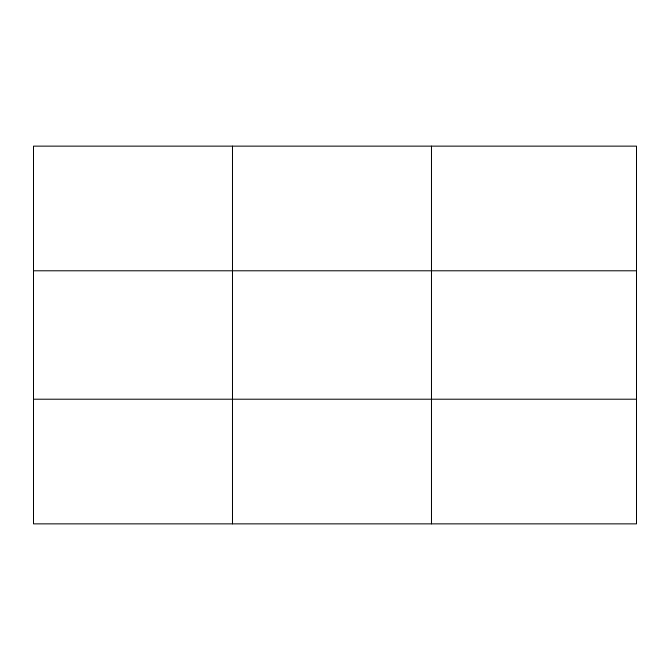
<?xml version="1.0" encoding="UTF-8"?>
<svg xmlns="http://www.w3.org/2000/svg" width="670" height="670" viewBox="0 0 670 670"><rect width="100%" height="100%" fill="white"/><g stroke="black" fill="none" stroke-linecap="round" stroke-linejoin="round"><path stroke-width="1" d="M232.49 146.135L232.49 523.865M431.48 146.135L431.48 523.865M33.5 270.789L636.5 270.789M33.5 399.211L636.5 399.211M636.5 461.538L636.5 523.865L33.5 523.865L33.5 146.135L636.5 146.135L636.5 461.538"/></g></svg>
